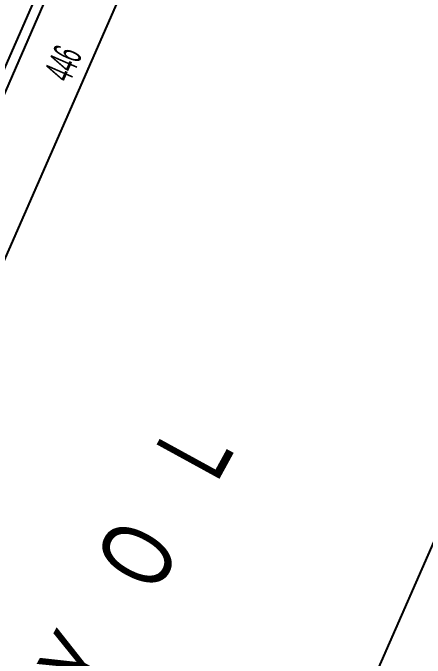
# Model space of a CAD drawing. Extents: x 3907.4 to 3911.57, y -3054.42 to -3053.7.
# Drawn here: x 3907.7952 to 3907.8383, y -3054.0008 to -3053.9333 of the extents above; entities that cross this region are included whole.
import ezdxf

# ---------------------------------------------------------------- set-up
doc = ezdxf.new("R2010")
doc.units = 0
doc.header["$LTSCALE"] = 2
doc.header["$MEASUREMENT"] = 0
for name, color, linetype in [('ARAZİ', 7, 'CONTINUOUS'), ('OLÇÜ', 6, 'CONTINUOUS'), ('TEXT', 11, 'CONTINUOUS')]:
    doc.layers.add(name, color=color, linetype=linetype)
doc.styles.add('İSİM', font='comicbd.ttf')
doc.styles.add('ÖLÇÜ', font='stylu.ttf', dxfattribs={"width": 0.5})

msp = doc.modelspace()

# ---------------------------------------------------------------- linework, layer by layer
at = {"layer": 'ARAZİ', "color": 7}
for p, q in [((3907.893109, -3053.865641), (3907.770359, -3054.145677)), ((3907.814489, -3053.895546), (3907.739141, -3054.067444))]:
    msp.add_line(p, q, dxfattribs=at)
at = {"layer": 'ARAZİ'}
msp.add_line((3907.738654, -3054.066063), (3907.813395, -3053.895551), dxfattribs=at)
at = {"layer": 'OLÇÜ', "color": 6}
msp.add_line((3907.785142, -3053.980002), (3907.820958, -3053.898292), dxfattribs=at)

# ---------------------------------------------------------------- texts
at = {"layer": 'OLÇÜ', "color": 62, "style": 'ÖLÇÜ', "width": 0.5}
msp.add_text('446', height=0.003, rotation=66.33057, dxfattribs=at).set_placement((3907.801132, -3053.940699))
at = {"layer": 'TEXT', "style": 'İSİM', "width": 0.7}
msp.add_text('12         Y    O    L', height=0.0075, rotation=61.30803, dxfattribs=at).set_placement((3907.791993, -3054.027349))

doc.saveas('drawing.dxf')
